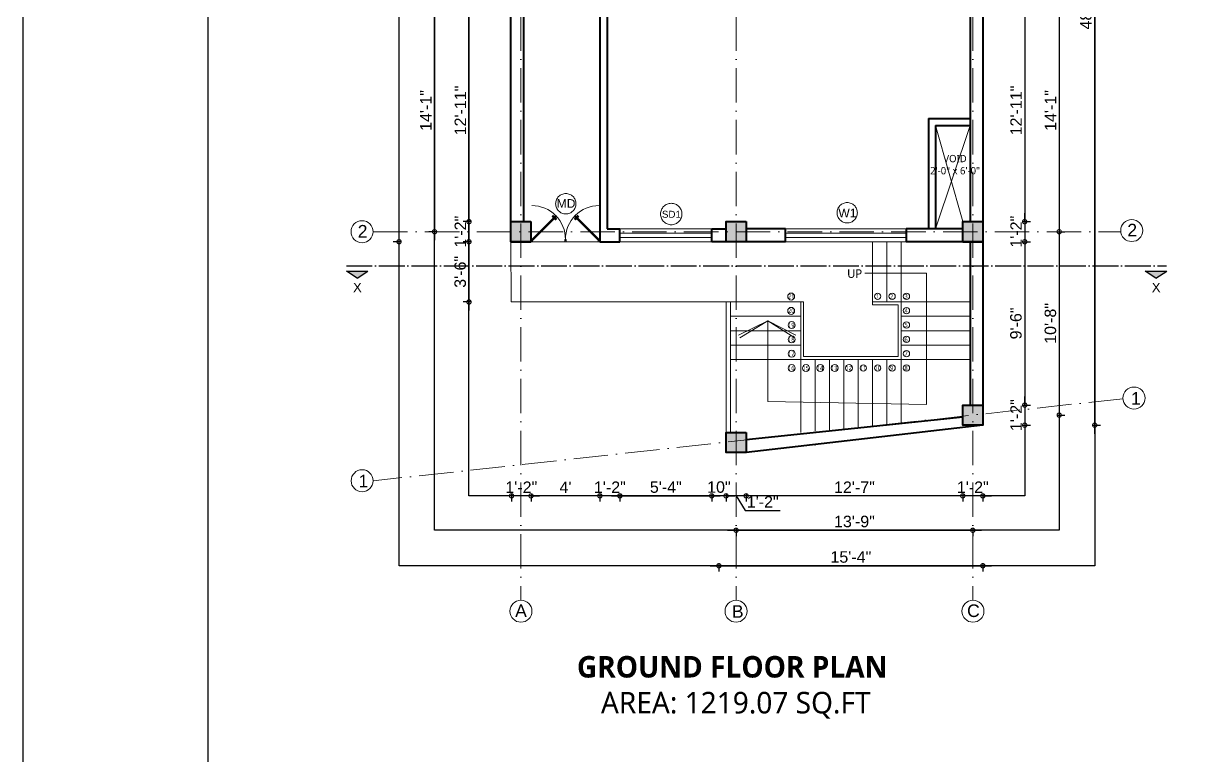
# Model space of a CAD drawing. Header units: inches. Extents: x -71 to 2682309, y -3332 to 801571.
# Drawn here: x 2667526 to 2668334, y 798091 to 798601 of the extents above; entities that cross this region are included whole.
import ezdxf

# ---------------------------------------------------------------- set-up
doc = ezdxf.new("R2010")
doc.units = ezdxf.units.IN
doc.header["$MEASUREMENT"] = 0
doc.header["$PDMODE"] = 99
for name, pattern in [('ACAD_ISO02W100', [15, 12, -3]), ('ACAD_ISO04W100', [30, 24, -3, 0, -3]), ('ACAD_ISO10W100', [18, 12, -3, 0, -3]), ('SOLID', [0])]:
    doc.linetypes.add(name, pattern=pattern)
for name, color, linetype, lineweight in [('BORDER', 5, 'Continuous', 60), ('CENTER  LINE RA', 10, 'ACAD_ISO04W100', 18), ('CONC. OUTLINE RA', 150, 'Continuous', 40), ('DOOR-WIN RA', 3, 'Continuous', 20), ('elev 2', 20, 'Continuous', 25), ('HATCH RA', 8, 'Continuous', 9), ('PUERTAS', 7, 'Continuous', 13), ('stair EA', 132, 'Continuous', 5), ('STAIR PLAN AND ELEV RA', 124, 'Continuous', 20), ('Text', 7, 'Continuous', 20), ('TEXT RA', 254, 'Continuous', 20), ('TEXTURE EA', 8, 'ACAD_ISO10W100', 9), ('wall EA', 24, 'Continuous', 40), ('WALL RA', 42, 'Continuous', 50), ('Win EA', 114, 'Continuous', 5)]:
    doc.layers.add(name, color=color, linetype=linetype, lineweight=lineweight)
for name, color, linetype in [('Column & Beam', 7, 'Continuous'), ('HACTH', 7, 'Continuous'), ('lettring', 7, 'Continuous'), ('text EA', 7, 'Continuous')]:
    doc.layers.add(name, color=color, linetype=linetype)
doc.styles.add('EAPL', font='arial.ttf', dxfattribs={"height": 8})
doc.styles.get("Standard").update_dxf_attribs({"font": 'arial.ttf'})
doc.dimstyles.new('EA Copy of 1-8', dxfattribs={"dimtxt": 8, "dimasz": 6, "dimexe": 4, "dimexo": 6, "dimgap": 2, "dimtad": 1, "dimdec": 0, "dimzin": 0, "dimdsep": 46, "dimlunit": 3, "dimtxsty": 'EAPL', "dimblk": 'DOTSMALL', "dimcen": -0.09, "dimdle": 6, "dimclrd": 256, "dimclre": 256, "dimclrt": 256, "dimadec": 0, "dimazin": 0, "dimtfac": 8, "dimtdec": 0, "dimtix": 1, "dimtmove": 0, "dimatfit": 3, "dimldrblk": 'OPEN30', "dimfxl": 1, "dimfxlon": 1, "dimtolj": 1, "dimtzin": 0, "dimlwd": -1, "dimlwe": -1, "dimarcsym": 0})

# ---------------------------------------------------------------- blocks, each defined once
blk = doc.blocks.new('SECTION LI E')
at = {"layer": 'Column & Beam'}
h = blk.add_hatch(color=256, dxfattribs=at)
h.dxf.hatch_style = 1
h.paths.add_polyline_path([(2655644.57, 800821.86), (2655629.63, 800821.86), (2655637.1, 800816.81)])
h = blk.add_hatch(color=256, dxfattribs=at)
h.dxf.hatch_style = 1
h.paths.add_polyline_path([(2656201.11, 800821.86), (2656186.17, 800821.86), (2656193.64, 800816.81)])
at = {"layer": 'elev 2', "linetype": 'ACAD_ISO04W100', "ltscale": 0.75}
blk.add_line((2655629.63, 800825.45), (2656201.1, 800825.45), dxfattribs=at)
at = {"layer": 'elev 2'}
for p, q in [((2655629.63, 800821.86), (2655644.57, 800821.86)), ((2655637.1, 800816.81), (2655629.63, 800821.86)), ((2655637.1, 800816.81), (2655644.57, 800821.86)), ((2656186.17, 800821.86), (2656201.11, 800821.86)), ((2656193.64, 800816.81), (2656186.17, 800821.86)), ((2656193.64, 800816.81), (2656201.11, 800821.86))]:
    blk.add_line(p, q, dxfattribs=at)
at = {"layer": 'Text', "char_height": 6.57, "attachment_point": 1}
for insert in [(2655634.19, 800813.61), (2656190.73, 800813.61)]:
    blk.add_mtext_dynamic_manual_height_columns('X', width=6.5733, gutter_width=32.87, heights=[0], dxfattribs=dict(at, insert=insert))
blk = doc.blocks.new('COLUMN')
at = {"layer": 'HACTH', "lineweight": 30, "transparency": 33554541}
h = blk.add_hatch(color=256, dxfattribs=at)
h.dxf.hatch_style = 1
h.paths.add_polyline_path([(2659104.19, 784576.38), (2659090.19, 784576.38), (2659090.19, 784562.38), (2659104.19, 784562.38)])
at = {"layer": 'CONC. OUTLINE RA'}
blk.add_lwpolyline([(2659090.19, 784576.38), (2659104.19, 784576.38), (2659104.19, 784562.38), (2659090.19, 784562.38)], close=True, dxfattribs=at)
blk = doc.blocks.new('3ft')
at = {"layer": 'PUERTAS', "color": 6}
for p, q in [((1, 2.5), (25.2, 26.7)), ((26, 25.9), (1.8, 1.6)), ((26, 25.9), (25.2, 26.7)), ((0, 2.4), (0, 0)), ((0.7, 2.4), (0, 2.4)), ((1.6, 0), (0, 0)), ((0.7, 1.5), (0.7, 2.4)), ((0.8, 1.5), (0.7, 1.5)), ((0.8, 1.5), (0.8, 2.4)), ((0.8, 1.2), (0.8, 1.5)), ((1.6, 1.2), (0.8, 1.2)), ((1.6, 1.8), (0.9, 2.5)), ((1.6, 1.9), (1, 2.5)), ((1.6, 1.9), (1.6, 1.8)), ((1.8, 1.6), (1.6, 1.8)), ((1.6, 0), (1.6, 1.2)), ((34.4, 0), (34.4, 1.2)), ((34.4, 1.2), (35.2, 1.2)), ((34.4, 0), (36, 0)), ((35.2, 1.2), (35.2, 2.4)), ((35.2, 2.4), (36, 2.4)), ((36, 0), (36, 2.4))]:
    blk.add_line(p, q, dxfattribs=at)
at = {"layer": 'PUERTAS', "color": 8}
for p, q in [((22.6, 24.9), (21.6, 25.7)), ((22.6, 25), (21.7, 25.7)), ((22.7, 25.1), (21.8, 25.9)), ((22.1, 26.3), (22, 26.1)), ((22.9, 25.2), (22, 26.1)), ((22.1, 26.3), (22.3, 26.4)), ((22.3, 26.4), (22.3, 26.4)), ((23.2, 25.5), (22.3, 26.4)), ((23.3, 25.7), (22.5, 26.6)), ((23.5, 25.8), (22.7, 26.8)), ((23.4, 25.8), (22.7, 26.7)), ((22.7, 24.3), (23, 24.8)), ((23, 25), (22.8, 25.1)), ((23, 25), (22.9, 25.2)), ((23, 25), (22.9, 25.1)), ((22.9, 24.5), (23.1, 24.9)), ((23.1, 25.1), (23, 25.2)), ((23.1, 24.8), (23.2, 25)), ((23.3, 25.3), (23.2, 25.4)), ((23.4, 25.4), (23.3, 25.6)), ((23.4, 25.4), (23.3, 25.5)), ((23.4, 25.4), (23.3, 25.5)), ((23.3, 24.9), (23.3, 25.1)), ((23.5, 25.1), (23.3, 25.1)), ((23.6, 25.3), (23.4, 25.2)), ((23.9, 25.5), (23.5, 25.3)), ((24.1, 25.7), (23.6, 25.4)), ((23.8, 23.6), (24.2, 23.8)), ((24.1, 23.8), (24.3, 23.9)), ((24.2, 24), (24.4, 24)), ((24.4, 24.2), (24.4, 24)), ((24.4, 23.8), (24.5, 23.7)), ((24.6, 24.3), (24.5, 24.1)), ((24.8, 24.6), (24.6, 24.2)), ((24.6, 24), (24.7, 23.9)), ((25, 24.8), (24.7, 24.3)), ((24.7, 24.1), (24.8, 23.9)), ((24.7, 24.1), (24.8, 24)), ((24.8, 24.1), (24.9, 24)), ((24.8, 23.8), (25.7, 23)), ((25, 24), (25.9, 23.2)), ((25.1, 24.2), (26.1, 23.4)), ((25.1, 24.1), (26, 23.3)), ((23.6, 23.4), (24.1, 23.7)), ((24.2, 23.3), (25, 22.3)), ((24.3, 23.7), (24.4, 23.6)), ((24.3, 23.7), (24.5, 23.6)), ((24.3, 23.6), (24.4, 23.5)), ((24.3, 23.3), (25.1, 22.4)), ((24.4, 23.4), (25.2, 22.5)), ((24.5, 23.6), (25.4, 22.7)), ((25.6, 22.8), (25.4, 22.7)), ((25.6, 22.8), (25.7, 23)), ((25.7, 23), (25.7, 23)), ((0, 0), (36, 0))]:
    blk.add_line(p, q, dxfattribs=at)
at = {"layer": 'PUERTAS', "color": 1}
for p, q in [((21.7, 25.8), (22.1, 26.3)), ((21.7, 25.7), (22.2, 26.2)), ((21.7, 25.8), (21.7, 25.8)), ((22.5, 25), (21.7, 25.6)), ((22.6, 26.7), (22.1, 26.3)), ((22.7, 26.7), (22.2, 26.2)), ((22.6, 26.7), (22.6, 26.7)), ((22.6, 25), (23, 25.4)), ((22.6, 24.3), (22.9, 24.7)), ((22.6, 24.1), (22.6, 24.1)), ((22.7, 25.1), (22.7, 25.1)), ((23.4, 25.9), (22.8, 26.7)), ((22.8, 25.1), (23.1, 25.3)), ((22.9, 25), (22.8, 25.1)), ((22.9, 24.9), (23.2, 25.2)), ((22.9, 24.8), (22.9, 24.8)), ((22.9, 24.7), (22.9, 24.7)), ((23.4, 25.8), (23, 25.4)), ((23.3, 25.6), (23.1, 25.3)), ((23.5, 25.5), (23.2, 25.2)), ((23.3, 25.7), (23.3, 25.7)), ((23.4, 25.5), (23.3, 25.6)), ((23.6, 25.5), (23.6, 25.5)), ((24.1, 25.8), (23.7, 25.5)), ((23.7, 25.5), (23.7, 25.5)), ((24.3, 25.8), (24.3, 25.8)), ((24.3, 23.6), (24.5, 23.9)), ((24.4, 23.5), (24.6, 23.8)), ((24.8, 24.1), (24.5, 23.9)), ((24.9, 24), (24.6, 23.8)), ((25.1, 24.1), (24.7, 23.7)), ((25.1, 24.8), (24.8, 24.4)), ((24.8, 24.4), (24.8, 24.4)), ((24.8, 24.3), (24.8, 24.3)), ((24.8, 24.1), (24.9, 24)), ((25, 24), (25, 24)), ((25.1, 25), (25.1, 25)), ((25.2, 24.1), (26, 23.5)), ((23.4, 23.3), (23.4, 23.3)), ((23.6, 23.3), (24, 23.6)), ((24, 23.6), (24, 23.6)), ((24.1, 23.6), (24.1, 23.6)), ((24.3, 23.3), (24.7, 23.7)), ((24.3, 23.6), (24.4, 23.5)), ((24.3, 23.2), (24.9, 22.4)), ((24.4, 23.4), (24.4, 23.4)), ((25, 22.4), (25.5, 22.9)), ((25.1, 22.4), (25.6, 22.8)), ((25.1, 22.4), (25.1, 22.4)), ((26, 23.4), (25.5, 22.9)), ((26, 23.3), (25.6, 22.8)), ((26, 23.3), (26, 23.3))]:
    blk.add_line(p, q, dxfattribs=at)
at = {"layer": 'PUERTAS', "color": 2}
for p, q in [((22, 26.1), (22, 26.1)), ((25.4, 22.7), (25.4, 22.7))]:
    blk.add_line(p, q, dxfattribs=at)
at = {"layer": 'PUERTAS', "color": 6}
for radius in [0.155, 0.0752]:
    blk.add_circle((0.8, 2.6), radius, dxfattribs=at)
blk.add_arc((0.8, 2.6), 34.4, 359.7285, 90.0333, dxfattribs=at)
at = {"layer": 'PUERTAS', "color": 1}
for centre, start, end in [((22.5, 25), 231.0764, 315), ((22.7, 24.2), 135, 225), ((22.7, 26.7), 38.9236, 135), ((22.8, 25.1), 225, 315), ((23, 24.9), 135, 219.7428), ((22.9, 24.8), 315, 39.7428), ((23.3, 25.6), 315, 45), ((23.4, 25.9), 315, 38.9236), ((23.5, 25.4), 50.2572, 135), ((23.6, 25.5), 230.2572, 315), ((24.2, 25.7), 45, 135), ((24.8, 24.3), 135, 219.7428), ((24.7, 24.2), 315, 39.7428), ((24.9, 24), 45, 135), ((25, 24.9), 315, 45), ((25.2, 24.1), 51.0764, 135), ((23.5, 23.4), 225, 315), ((24.1, 23.6), 50.2572, 135), ((24.2, 23.7), 230.2572, 315), ((24.3, 23.2), 135, 218.9236), ((24.4, 23.5), 135, 225), ((25, 22.4), 218.9236, 315), ((26, 23.4), 315, 51.0764)]:
    blk.add_arc(centre, 0.08, start, end, dxfattribs=at)
blk = doc.blocks.new('*U327')
at = {"color": 3, "xscale": -1}
blk.add_blockref('3ft', (42, 0), dxfattribs=at)
blk = doc.blocks.new('_DotSmall')
at = {"color": 0, "linetype": 'ByBlock', "const_width": 0.5}
blk.add_lwpolyline([(-0.0625, 0, 1), (0.0625, 0, 1)], format="xyb", close=True, dxfattribs=at)
blk = doc.blocks.new('*D1149')
at = {"layer": 'Defpoints', "color": 0, "transparency": 16777216}
for p in [(2668194.55, 798618.07), (2668194.6, 798463.07), (2668223.69, 798463.07)]:
    blk.add_point(p, dxfattribs=at)
at = {"layer": 'lettring', "transparency": 16777216}
for p, q in [((2668223.69, 798624.07), (2668223.69, 798457.07)), ((2668222.69, 798618.07), (2668227.69, 798618.07)), ((2668222.69, 798463.07), (2668227.69, 798463.07))]:
    blk.add_line(p, q, dxfattribs=at)
at = {"layer": 'lettring', "transparency": 16777216, "xscale": 6, "yscale": 6, "zscale": 6}
for p, rotation in [((2668223.69, 798618.07), 90), ((2668223.69, 798463.07), 270)]:
    blk.add_blockref('_DotSmall', p, dxfattribs=dict(at, rotation=rotation))
at = {"layer": 'lettring', "transparency": 16777216, "insert": (2668217.68, 798540.57), "char_height": 8, "attachment_point": 5, "rotation": 90, "style": 'EAPL'}
blk.add_mtext('\\A1;12\'-11"', dxfattribs=at)
blk = doc.blocks.new('_Open30')
at = {"color": 0, "linetype": 'ByBlock', "lineweight": -2}
for p, q in [((-1, 0.27), (0, 0)), ((0, 0), (-1, -0.27)), ((0, 0), (-1, 0))]:
    blk.add_line(p, q, dxfattribs=at)
blk = doc.blocks.new('*D1150')
at = {"layer": 'Defpoints', "color": 0, "transparency": 16777216}
for p in [(2668194.6, 798463.07), (2668194.6, 798449.07), (2668223.69, 798449.07)]:
    blk.add_point(p, dxfattribs=at)
at = {"layer": 'lettring', "transparency": 16777216}
for p, q in [((2668223.69, 798463.07), (2668223.69, 798469.07)), ((2668222.69, 798463.07), (2668227.69, 798463.07)), ((2668223.69, 798463.07), (2668223.69, 798449.07)), ((2668222.69, 798449.07), (2668227.69, 798449.07)), ((2668223.69, 798449.07), (2668223.69, 798443.07))]:
    blk.add_line(p, q, dxfattribs=at)
at = {"layer": 'lettring', "transparency": 16777216, "xscale": 6, "yscale": 6, "zscale": 6}
for p, rotation in [((2668223.69, 798463.07), 270), ((2668223.69, 798449.07), 90)]:
    blk.add_blockref('_DotSmall', p, dxfattribs=dict(at, rotation=rotation))
at = {"layer": 'lettring', "transparency": 16777216, "insert": (2668217.68, 798456.07), "char_height": 8, "attachment_point": 5, "rotation": 90, "style": 'EAPL'}
blk.add_mtext('\\A1;1\'-2"', dxfattribs=at)
blk = doc.blocks.new('*D1151')
at = {"layer": 'Defpoints', "color": 0, "transparency": 16777216}
for p in [(2668194.6, 798449.07), (2668194.51, 798335.19), (2668223.69, 798335.19)]:
    blk.add_point(p, dxfattribs=at)
at = {"layer": 'lettring', "transparency": 16777216}
for p, q in [((2668222.69, 798449.07), (2668227.69, 798449.07)), ((2668223.69, 798455.07), (2668223.69, 798329.19)), ((2668222.69, 798335.19), (2668227.69, 798335.19))]:
    blk.add_line(p, q, dxfattribs=at)
at = {"layer": 'lettring', "transparency": 16777216, "xscale": 6, "yscale": 6, "zscale": 6}
for p, rotation in [((2668223.69, 798449.07), 90), ((2668223.69, 798335.19), 270)]:
    blk.add_blockref('_DotSmall', p, dxfattribs=dict(at, rotation=rotation))
at = {"layer": 'lettring', "transparency": 16777216, "insert": (2668217.61, 798392.13), "char_height": 8, "attachment_point": 5, "rotation": 90, "style": 'EAPL'}
blk.add_mtext('\\A1;9\'-6"', dxfattribs=at)
blk = doc.blocks.new('*D1152')
at = {"layer": 'Defpoints', "color": 0, "transparency": 16777216}
for p in [(2668194.51, 798335.19), (2668194.51, 798321.19), (2668223.69, 798321.19)]:
    blk.add_point(p, dxfattribs=at)
at = {"layer": 'lettring', "transparency": 16777216}
for p, q in [((2668223.69, 798335.19), (2668223.69, 798341.19)), ((2668222.69, 798335.19), (2668227.69, 798335.19)), ((2668223.69, 798335.19), (2668223.69, 798321.19)), ((2668222.69, 798321.19), (2668227.69, 798321.19)), ((2668223.69, 798321.19), (2668223.69, 798315.19))]:
    blk.add_line(p, q, dxfattribs=at)
at = {"layer": 'lettring', "transparency": 16777216, "xscale": 6, "yscale": 6, "zscale": 6}
for p, rotation in [((2668223.69, 798335.19), 270), ((2668223.69, 798321.19), 90)]:
    blk.add_blockref('_DotSmall', p, dxfattribs=dict(at, rotation=rotation))
at = {"layer": 'lettring', "transparency": 16777216, "insert": (2668217.68, 798328.19), "char_height": 8, "attachment_point": 5, "rotation": 90, "style": 'EAPL'}
blk.add_mtext('\\A1;1\'-2"', dxfattribs=at)
blk = doc.blocks.new('*D1187')
at = {"layer": 'Defpoints', "color": 0, "transparency": 16777216}
for p in [(2667865.7, 798618.07), (2667836.48, 798463.07), (2667865.69, 798463.07)]:
    blk.add_point(p, dxfattribs=at)
at = {"layer": 'lettring', "transparency": 16777216}
for p, q in [((2667836.48, 798624.07), (2667836.48, 798457.07)), ((2667837.48, 798618.07), (2667832.48, 798618.07)), ((2667837.48, 798463.07), (2667832.48, 798463.07))]:
    blk.add_line(p, q, dxfattribs=at)
at = {"layer": 'lettring', "transparency": 16777216, "xscale": 6, "yscale": 6, "zscale": 6}
for p, rotation in [((2667836.48, 798618.07), 90), ((2667836.48, 798463.07), 270)]:
    blk.add_blockref('_DotSmall', p, dxfattribs=dict(at, rotation=rotation))
at = {"layer": 'lettring', "transparency": 16777216, "insert": (2667830.46, 798540.57), "char_height": 8, "attachment_point": 5, "rotation": 90, "style": 'EAPL'}
blk.add_mtext('\\A1;12\'-11"', dxfattribs=at)
blk = doc.blocks.new('*D1157')
at = {"layer": 'Defpoints', "color": 0, "transparency": 16777216}
for p in [(2667865.69, 798463.07), (2667836.48, 798449.07), (2667865.69, 798449.07)]:
    blk.add_point(p, dxfattribs=at)
at = {"layer": 'lettring', "transparency": 16777216}
for p, q in [((2667836.48, 798463.07), (2667836.48, 798469.07)), ((2667837.48, 798463.07), (2667832.48, 798463.07)), ((2667836.48, 798463.07), (2667836.48, 798449.07)), ((2667837.48, 798449.07), (2667832.48, 798449.07)), ((2667836.48, 798449.07), (2667836.48, 798443.07))]:
    blk.add_line(p, q, dxfattribs=at)
at = {"layer": 'lettring', "transparency": 16777216, "xscale": 6, "yscale": 6, "zscale": 6}
for p, rotation in [((2667836.48, 798463.07), 270), ((2667836.48, 798449.07), 90)]:
    blk.add_blockref('_DotSmall', p, dxfattribs=dict(at, rotation=rotation))
at = {"layer": 'lettring', "transparency": 16777216, "insert": (2667830.46, 798456.07), "char_height": 8, "attachment_point": 5, "rotation": 90, "style": 'EAPL'}
blk.add_mtext('\\A1;1\'-2"', dxfattribs=at)
blk = doc.blocks.new('*D1158')
at = {"layer": 'Defpoints', "color": 0, "transparency": 16777216}
for p in [(2667865.69, 798449.07), (2667836.48, 798407.07), (2667865.87, 798407.07)]:
    blk.add_point(p, dxfattribs=at)
at = {"layer": 'lettring', "transparency": 16777216}
for p, q in [((2667837.48, 798449.07), (2667832.48, 798449.07)), ((2667836.48, 798455.07), (2667836.48, 798401.07)), ((2667837.48, 798407.07), (2667832.48, 798407.07))]:
    blk.add_line(p, q, dxfattribs=at)
at = {"layer": 'lettring', "transparency": 16777216, "xscale": 6, "yscale": 6, "zscale": 6}
for p, rotation in [((2667836.48, 798449.07), 90), ((2667836.48, 798407.07), 270)]:
    blk.add_blockref('_DotSmall', p, dxfattribs=dict(at, rotation=rotation))
at = {"layer": 'lettring', "transparency": 16777216, "insert": (2667830.39, 798428.07), "char_height": 8, "attachment_point": 5, "rotation": 90, "style": 'EAPL'}
blk.add_mtext('\\A1;3\'-6"', dxfattribs=at)
blk = doc.blocks.new('*D1159')
at = {"layer": 'Defpoints', "color": 0, "transparency": 16777216}
for p in [(2668180.51, 798321.19), (2668194.51, 798321.19), (2668180.51, 798271.91)]:
    blk.add_point(p, dxfattribs=at)
at = {"layer": 'lettring', "transparency": 16777216}
for p, q in [((2668180.51, 798271.91), (2668174.51, 798271.91)), ((2668180.51, 798272.91), (2668180.51, 798267.91)), ((2668194.51, 798271.91), (2668180.51, 798271.91)), ((2668194.51, 798272.91), (2668194.51, 798267.91)), ((2668194.51, 798271.91), (2668200.51, 798271.91))]:
    blk.add_line(p, q, dxfattribs=at)
at = {"layer": 'lettring', "transparency": 16777216, "xscale": 6, "yscale": 6, "zscale": 6}
blk.add_blockref('_DotSmall', (2668180.51, 798271.91), dxfattribs=at)
at = {"layer": 'lettring', "transparency": 16777216, "xscale": 6, "yscale": 6, "zscale": 6, "rotation": 180}
blk.add_blockref('_DotSmall', (2668194.51, 798271.91), dxfattribs=at)
at = {"layer": 'lettring', "transparency": 16777216, "insert": (2668187.51, 798277.92), "char_height": 8, "attachment_point": 5, "style": 'EAPL'}
blk.add_mtext('\\A1;1\'-2"', dxfattribs=at)
blk = doc.blocks.new('*D1160')
at = {"layer": 'Defpoints', "color": 0, "transparency": 16777216}
for p in [(2668180.51, 798321.19), (2668029.6, 798301.91), (2668029.6, 798271.91)]:
    blk.add_point(p, dxfattribs=at)
at = {"layer": 'lettring', "transparency": 16777216}
for p, q in [((2668186.51, 798271.91), (2668023.6, 798271.91)), ((2668029.6, 798272.91), (2668029.6, 798267.91)), ((2668180.51, 798272.91), (2668180.51, 798267.91))]:
    blk.add_line(p, q, dxfattribs=at)
at = {"layer": 'lettring', "transparency": 16777216, "xscale": 6, "yscale": 6, "zscale": 6, "rotation": 180}
blk.add_blockref('_DotSmall', (2668029.6, 798271.91), dxfattribs=at)
at = {"layer": 'lettring', "transparency": 16777216, "xscale": 6, "yscale": 6, "zscale": 6}
blk.add_blockref('_DotSmall', (2668180.51, 798271.91), dxfattribs=at)
at = {"layer": 'lettring', "transparency": 16777216, "insert": (2668105.05, 798277.92), "char_height": 8, "attachment_point": 5, "style": 'EAPL'}
blk.add_mtext('\\A1;12\'-7"', dxfattribs=at)
blk = doc.blocks.new('*D1161')
at = {"layer": 'Defpoints', "color": 0, "transparency": 16777216}
for p in [(2668015.6, 798301.91), (2668029.6, 798301.91), (2668015.6, 798271.91)]:
    blk.add_point(p, dxfattribs=at)
at = {"layer": 'lettring', "transparency": 16777216}
for p, q in [((2668035.6, 798271.91), (2668009.6, 798271.91)), ((2668015.6, 798272.91), (2668015.6, 798267.91)), ((2668022.6, 798271.91), (2668028.88, 798261.71)), ((2668029.6, 798272.91), (2668029.6, 798267.91)), ((2668028.88, 798261.71), (2668053.4, 798261.71))]:
    blk.add_line(p, q, dxfattribs=at)
at = {"layer": 'lettring', "transparency": 16777216, "xscale": 6, "yscale": 6, "zscale": 6, "rotation": 180}
blk.add_blockref('_DotSmall', (2668015.6, 798271.91), dxfattribs=at)
at = {"layer": 'lettring', "transparency": 16777216, "xscale": 6, "yscale": 6, "zscale": 6}
blk.add_blockref('_DotSmall', (2668029.6, 798271.91), dxfattribs=at)
at = {"layer": 'lettring', "transparency": 16777216, "insert": (2668041.14, 798267.73), "char_height": 8, "attachment_point": 5, "style": 'EAPL'}
blk.add_mtext('\\A1;1\'-2"', dxfattribs=at)
blk = doc.blocks.new('*D1164')
at = {"layer": 'Defpoints', "color": 0, "transparency": 16777216}
for p in [(2668187.59, 798625.07), (2668187.6, 798456.07), (2668247.71, 798456.07)]:
    blk.add_point(p, dxfattribs=at)
at = {"layer": 'lettring', "transparency": 16777216}
for p, q in [((2668247.71, 798631.07), (2668247.71, 798450.07)), ((2668246.71, 798625.07), (2668251.71, 798625.07)), ((2668246.71, 798456.07), (2668251.71, 798456.07))]:
    blk.add_line(p, q, dxfattribs=at)
at = {"layer": 'lettring', "transparency": 16777216, "xscale": 6, "yscale": 6, "zscale": 6}
for p, rotation in [((2668247.71, 798625.07), 90), ((2668247.71, 798456.07), 270)]:
    blk.add_blockref('_DotSmall', p, dxfattribs=dict(at, rotation=rotation))
at = {"layer": 'lettring', "transparency": 16777216, "insert": (2668241.69, 798540.57), "char_height": 8, "attachment_point": 5, "rotation": 90, "style": 'EAPL'}
blk.add_mtext('\\A1;14\'-1"', dxfattribs=at)
blk = doc.blocks.new('*D1165')
at = {"layer": 'Defpoints', "color": 0, "transparency": 16777216}
for p in [(2668187.6, 798456.07), (2668187.51, 798328.19), (2668247.71, 798328.19)]:
    blk.add_point(p, dxfattribs=at)
at = {"layer": 'lettring', "transparency": 16777216}
for p, q in [((2668247.71, 798462.07), (2668247.71, 798322.19)), ((2668246.71, 798456.07), (2668251.71, 798456.07)), ((2668246.71, 798328.19), (2668251.71, 798328.19))]:
    blk.add_line(p, q, dxfattribs=at)
at = {"layer": 'lettring', "transparency": 16777216, "xscale": 6, "yscale": 6, "zscale": 6}
for p, rotation in [((2668247.71, 798456.07), 90), ((2668247.71, 798328.19), 270)]:
    blk.add_blockref('_DotSmall', p, dxfattribs=dict(at, rotation=rotation))
at = {"layer": 'lettring', "transparency": 16777216, "insert": (2668241.62, 798392.13), "char_height": 8, "attachment_point": 5, "rotation": 90, "style": 'EAPL'}
blk.add_mtext('\\A1;10\'-8"', dxfattribs=at)
blk = doc.blocks.new('*D1188')
at = {"layer": 'Defpoints', "color": 0, "transparency": 16777216}
for p in [(2668187.51, 798328.19), (2668022.59, 798310.12), (2668187.51, 798247.91)]:
    blk.add_point(p, dxfattribs=at)
at = {"layer": 'lettring', "transparency": 16777216}
for p, q in [((2668016.59, 798247.91), (2668193.51, 798247.91)), ((2668022.59, 798248.91), (2668022.59, 798243.91)), ((2668187.51, 798248.91), (2668187.51, 798243.91))]:
    blk.add_line(p, q, dxfattribs=at)
at = {"layer": 'lettring', "transparency": 16777216, "xscale": 6, "yscale": 6, "zscale": 6, "rotation": 180}
blk.add_blockref('_DotSmall', (2668022.59, 798247.91), dxfattribs=at)
at = {"layer": 'lettring', "transparency": 16777216, "xscale": 6, "yscale": 6, "zscale": 6}
blk.add_blockref('_DotSmall', (2668187.51, 798247.91), dxfattribs=at)
at = {"layer": 'lettring', "transparency": 16777216, "insert": (2668105.05, 798253.99), "char_height": 8, "attachment_point": 5, "style": 'EAPL'}
blk.add_mtext('\\A1;13\'-9"', dxfattribs=at)
blk = doc.blocks.new('*D1166')
at = {"layer": 'Defpoints', "color": 0, "transparency": 16777216}
for p in [(2668194.59, 798907.57), (2668272.45, 798907.57), (2668194.51, 798321.19)]:
    blk.add_point(p, dxfattribs=at)
at = {"layer": 'lettring', "transparency": 16777216}
for p, q in [((2668272.45, 798315.19), (2668272.45, 798913.57)), ((2668271.45, 798907.57), (2668276.45, 798907.57)), ((2668271.45, 798321.19), (2668276.45, 798321.19))]:
    blk.add_line(p, q, dxfattribs=at)
at = {"layer": 'lettring', "transparency": 16777216, "xscale": 6, "yscale": 6, "zscale": 6}
for p, rotation in [((2668272.45, 798907.57), 90), ((2668272.45, 798321.19), 270)]:
    blk.add_blockref('_DotSmall', p, dxfattribs=dict(at, rotation=rotation))
at = {"layer": 'lettring', "transparency": 16777216, "insert": (2668266.36, 798614.38), "char_height": 8, "attachment_point": 5, "rotation": 90, "style": 'EAPL'}
blk.add_mtext('\\A1;48\'-10"', dxfattribs=at)
blk = doc.blocks.new('*D1189')
at = {"layer": 'Defpoints', "color": 0, "transparency": 16777216}
for p in [(2668194.51, 798321.19), (2668010.6, 798299.91), (2668194.51, 798223.17)]:
    blk.add_point(p, dxfattribs=at)
at = {"layer": 'lettring', "transparency": 16777216}
for p, q in [((2668004.6, 798223.17), (2668200.51, 798223.17)), ((2668010.6, 798224.17), (2668010.6, 798219.17)), ((2668194.51, 798224.17), (2668194.51, 798219.17))]:
    blk.add_line(p, q, dxfattribs=at)
at = {"layer": 'lettring', "transparency": 16777216, "xscale": 6, "yscale": 6, "zscale": 6, "rotation": 180}
blk.add_blockref('_DotSmall', (2668010.6, 798223.17), dxfattribs=at)
at = {"layer": 'lettring', "transparency": 16777216, "xscale": 6, "yscale": 6, "zscale": 6}
blk.add_blockref('_DotSmall', (2668194.51, 798223.17), dxfattribs=at)
at = {"layer": 'lettring', "transparency": 16777216, "insert": (2668102.55, 798229.25), "char_height": 8, "attachment_point": 5, "style": 'EAPL'}
blk.add_mtext('\\A1;15\'-4"', dxfattribs=at)
blk = doc.blocks.new('*D1168')
at = {"layer": 'Defpoints', "color": 0, "transparency": 16777216}
for p in [(2667872.69, 798625.07), (2667812.48, 798456.07), (2667872.69, 798456.07)]:
    blk.add_point(p, dxfattribs=at)
at = {"layer": 'lettring', "transparency": 16777216}
for p, q in [((2667812.48, 798631.07), (2667812.48, 798450.07)), ((2667813.48, 798625.07), (2667808.48, 798625.07)), ((2667813.48, 798456.07), (2667808.48, 798456.07))]:
    blk.add_line(p, q, dxfattribs=at)
at = {"layer": 'lettring', "transparency": 16777216, "xscale": 6, "yscale": 6, "zscale": 6}
for p, rotation in [((2667812.48, 798625.07), 90), ((2667812.48, 798456.07), 270)]:
    blk.add_blockref('_DotSmall', p, dxfattribs=dict(at, rotation=rotation))
at = {"layer": 'lettring', "transparency": 16777216, "insert": (2667806.46, 798540.57), "char_height": 8, "attachment_point": 5, "rotation": 90, "style": 'EAPL'}
blk.add_mtext('\\A1;14\'-1"', dxfattribs=at)
blk = doc.blocks.new('*D1169')
at = {"layer": 'Defpoints', "color": 0, "transparency": 16777216}
for p in [(2667787.74, 798907.57), (2667865.69, 798907.57), (2667865.69, 798449.07)]:
    blk.add_point(p, dxfattribs=at)
at = {"layer": 'lettring', "transparency": 16777216}
for p, q in [((2667787.74, 798443.07), (2667787.74, 798913.57)), ((2667788.74, 798907.57), (2667783.74, 798907.57)), ((2667788.74, 798449.07), (2667783.74, 798449.07))]:
    blk.add_line(p, q, dxfattribs=at)
at = {"layer": 'lettring', "transparency": 16777216, "xscale": 6, "yscale": 6, "zscale": 6}
for p, rotation in [((2667787.74, 798907.57), 90), ((2667787.74, 798449.07), 270)]:
    blk.add_blockref('_DotSmall', p, dxfattribs=dict(at, rotation=rotation))
at = {"layer": 'lettring', "transparency": 16777216, "insert": (2667781.65, 798678.32), "char_height": 8, "attachment_point": 5, "rotation": 90, "style": 'EAPL'}
blk.add_mtext('\\A1;38\'-3"', dxfattribs=at)
blk = doc.blocks.new('*D1192')
at = {"layer": 'Defpoints', "color": 0, "transparency": 16777216}
for p in [(2668005.6, 798449.07), (2668015.6, 798449.07), (2668005.6, 798271.91)]:
    blk.add_point(p, dxfattribs=at)
at = {"layer": 'lettring', "transparency": 16777216}
for p, q in [((2668005.6, 798271.91), (2667999.6, 798271.91)), ((2668005.6, 798272.91), (2668005.6, 798267.91)), ((2668015.6, 798271.91), (2668005.6, 798271.91)), ((2668015.6, 798272.91), (2668015.6, 798267.91)), ((2668015.6, 798271.91), (2668021.6, 798271.91))]:
    blk.add_line(p, q, dxfattribs=at)
at = {"layer": 'lettring', "transparency": 16777216, "xscale": 6, "yscale": 6, "zscale": 6}
blk.add_blockref('_DotSmall', (2668005.6, 798271.91), dxfattribs=at)
at = {"layer": 'lettring', "transparency": 16777216, "xscale": 6, "yscale": 6, "zscale": 6, "rotation": 180}
blk.add_blockref('_DotSmall', (2668015.6, 798271.91), dxfattribs=at)
at = {"layer": 'lettring', "transparency": 16777216, "insert": (2668010.6, 798277.99), "char_height": 8, "attachment_point": 5, "style": 'EAPL'}
blk.add_mtext('\\A1;10"', dxfattribs=at)
blk = doc.blocks.new('*D1191')
at = {"layer": 'Defpoints', "color": 0, "transparency": 16777216}
for p in [(2667941.68, 798449.07), (2668005.6, 798449.07), (2668005.6, 798271.91)]:
    blk.add_point(p, dxfattribs=at)
at = {"layer": 'lettring', "transparency": 16777216}
for p, q in [((2667935.68, 798271.91), (2668011.6, 798271.91)), ((2667941.68, 798272.91), (2667941.68, 798267.91)), ((2668005.6, 798272.91), (2668005.6, 798267.91))]:
    blk.add_line(p, q, dxfattribs=at)
at = {"layer": 'lettring', "transparency": 16777216, "xscale": 6, "yscale": 6, "zscale": 6}
for p, rotation in [((2667941.68, 798271.91), 180.0001292327945), ((2668005.6, 798271.91), 0.0001292327944926447)]:
    blk.add_blockref('_DotSmall', p, dxfattribs=dict(at, rotation=rotation))
at = {"layer": 'lettring', "transparency": 16777216, "insert": (2667973.64, 798277.97), "char_height": 8, "attachment_point": 5, "rotation": 0.00013, "style": 'EAPL'}
blk.add_mtext('\\A1;5\'-4"', dxfattribs=at)
blk = doc.blocks.new('*D1170')
at = {"layer": 'Defpoints', "color": 0, "transparency": 16777216}
for p in [(2667927.68, 798449.07), (2667941.6, 798449.07), (2667927.68, 798271.91)]:
    blk.add_point(p, dxfattribs=at)
at = {"layer": 'lettring', "transparency": 16777216}
for p, q in [((2667927.68, 798271.91), (2667921.68, 798271.91)), ((2667927.68, 798272.91), (2667927.68, 798267.91)), ((2667941.6, 798271.91), (2667927.68, 798271.91)), ((2667941.6, 798272.91), (2667941.6, 798267.91)), ((2667941.6, 798271.91), (2667947.6, 798271.91))]:
    blk.add_line(p, q, dxfattribs=at)
at = {"layer": 'lettring', "transparency": 16777216, "xscale": 6, "yscale": 6, "zscale": 6}
for p, rotation in [((2667927.68, 798271.91), 8.113032955323448e-05), ((2667941.6, 798271.91), 180.0000811303295)]:
    blk.add_blockref('_DotSmall', p, dxfattribs=dict(at, rotation=rotation))
at = {"layer": 'lettring', "transparency": 16777216, "insert": (2667934.64, 798277.92), "char_height": 8, "attachment_point": 5, "rotation": 0.00008, "style": 'EAPL'}
blk.add_mtext('\\A1;1\'-2"', dxfattribs=at)
blk = doc.blocks.new('*D1171')
at = {"layer": 'Defpoints', "color": 0, "transparency": 16777216}
for p in [(2667879.72, 798449.07), (2667927.68, 798449.07), (2667879.72, 798271.91)]:
    blk.add_point(p, dxfattribs=at)
at = {"layer": 'lettring', "transparency": 16777216}
for p, q in [((2667933.68, 798271.91), (2667873.72, 798271.91)), ((2667879.72, 798272.91), (2667879.72, 798267.91)), ((2667927.68, 798272.91), (2667927.68, 798267.91))]:
    blk.add_line(p, q, dxfattribs=at)
at = {"layer": 'lettring', "transparency": 16777216, "xscale": 6, "yscale": 6, "zscale": 6}
for p, rotation in [((2667879.72, 798271.91), 180.0000811298877), ((2667927.68, 798271.91), 8.112988760800022e-05)]:
    blk.add_blockref('_DotSmall', p, dxfattribs=dict(at, rotation=rotation))
at = {"layer": 'lettring', "transparency": 16777216, "insert": (2667903.7, 798277.91), "char_height": 8, "attachment_point": 5, "rotation": 0.00008, "style": 'EAPL'}
blk.add_mtext("\\A1;4'", dxfattribs=at)
blk = doc.blocks.new('*D1172')
at = {"layer": 'Defpoints', "color": 0, "transparency": 16777216}
for p in [(2667866.13, 798449.07), (2667879.72, 798449.07), (2667866.13, 798271.91)]:
    blk.add_point(p, dxfattribs=at)
at = {"layer": 'lettring', "transparency": 16777216}
for p, q in [((2667866.13, 798271.91), (2667860.13, 798271.91)), ((2667866.13, 798272.91), (2667866.13, 798267.91)), ((2667879.72, 798271.91), (2667866.13, 798271.91)), ((2667879.72, 798272.91), (2667879.72, 798267.91)), ((2667879.72, 798271.91), (2667885.72, 798271.91))]:
    blk.add_line(p, q, dxfattribs=at)
at = {"layer": 'lettring', "transparency": 16777216, "xscale": 6, "yscale": 6, "zscale": 6}
for p, rotation in [((2667866.13, 798271.91), 8.112986157914087e-05), ((2667879.72, 798271.91), 180.0000811298616)]:
    blk.add_blockref('_DotSmall', p, dxfattribs=dict(at, rotation=rotation))
at = {"layer": 'lettring', "transparency": 16777216, "insert": (2667872.93, 798277.92), "char_height": 8, "attachment_point": 5, "rotation": 0.00008, "style": 'EAPL'}
blk.add_mtext('\\A1;1\'-2"', dxfattribs=at)

msp = doc.modelspace()

# ---------------------------------------------------------------- linework, layer by layer
at = {"linetype": 'ACAD_ISO02W100'}
msp.add_line((2668194.6, 798449.07), (2668180.6, 798449.07), dxfattribs=at)
at = {"layer": 'BORDER', "lineweight": 30}
msp.add_lwpolyline([(2670631.06, 799142.64), (2669094.96, 799142.64), (2667654.44, 799142.64), (2667654.44, 798094.24), (2667654.44, 797051.99), (2669094.96, 797051.99), (2670631.06, 797051.99)], dxfattribs=at)
at = {"layer": 'CENTER  LINE RA', "linetype": 'ACAD_ISO10W100', "ltscale": 2}
for p, q in [((2667872.69, 799075.45), (2667872.69, 798199.2)), ((2668022.59, 799075.45), (2668022.59, 798199.2)), ((2668187.59, 799075.45), (2668187.59, 798199.2)), ((2667769.69, 798456.07), (2668290.59, 798456.07)), ((2668292.13, 798339.66), (2667769.68, 798282.39))]:
    msp.add_line(p, q, dxfattribs=at)
at = {"layer": 'Defpoints'}
for points in [[(2667525.87, 799217.43), (2670693.87, 799217.43), (2670693.87, 796977.2), (2667525.87, 796977.2)], [(2667787.74, 799053.57), (2668272.45, 799053.57), (2668272.45, 798223.17), (2667787.74, 798223.17)], [(2667812.48, 799029.57), (2668247.71, 799029.57), (2668247.71, 798247.91), (2667812.48, 798247.91)], [(2667836.48, 799005.57), (2668223.71, 799005.57), (2668223.71, 798271.91), (2667836.48, 798271.91)]]:
    msp.add_lwpolyline(points, close=True, dxfattribs=at)
at = {"layer": 'DOOR-WIN RA', "linetype": 'SOLID'}
for p, q in [((2667941.68, 798458.07), (2668005.6, 798458.07)), ((2668057.1, 798458.07), (2668141.1, 798458.07)), ((2667941.68, 798455.07), (2668005.6, 798455.07)), ((2667941.68, 798452.07), (2668005.6, 798452.07)), ((2667941.68, 798449.07), (2668005.6, 798449.07)), ((2668057.1, 798455.07), (2668141.1, 798455.07)), ((2668057.1, 798452.07), (2668141.1, 798452.07)), ((2668057.1, 798449.07), (2668141.1, 798449.07))]:
    msp.add_line(p, q, dxfattribs=at)
at = {"layer": 'HATCH RA'}
for p, q in [((2668161.56, 798458.07), (2668185.6, 798530.07)), ((2668161.56, 798530.07), (2668180.6, 798463.07)), ((2668194.63, 798476.07), (2668194.6, 798476.07)), ((2668067.6, 798407.07), (2668069.6, 798407.07))]:
    msp.add_line(p, q, dxfattribs=at)
at = {"layer": 'stair EA'}
for p, q in [((2667865.87, 798407.07), (2667865.69, 798449.07)), ((2668117.6, 798407.07), (2668117.6, 798449.07)), ((2668127.6, 798407.07), (2668127.6, 798449.07)), ((2668137.6, 798407.07), (2668137.6, 798449.07)), ((2668155.28, 798427.21), (2668112.38, 798427.21)), ((2668019.6, 798407.07), (2667865.87, 798407.07)), ((2668015.6, 798407.07), (2668015.6, 798316.11)), ((2668018.6, 798407.07), (2668018.6, 798316.11)), ((2668067.6, 798407.07), (2668019.6, 798407.07)), ((2668067.6, 798407.07), (2668067.6, 798315.99)), ((2668069.6, 798407.07), (2668069.6, 798369.07)), ((2668185.6, 798407.07), (2668117.6, 798407.07)), ((2668117.6, 798405.07), (2668117.6, 798407.07)), ((2668135.6, 798405.07), (2668117.6, 798405.07)), ((2668135.6, 798405.07), (2668135.6, 798369.07)), ((2668137.6, 798407.07), (2668137.6, 798322.28)), ((2668067.6, 798397.07), (2668018.6, 798397.07)), ((2668185.6, 798397.07), (2668137.6, 798397.07)), ((2668067.6, 798387.07), (2668018.6, 798387.07)), ((2668185.6, 798387.07), (2668137.6, 798387.07)), ((2668067.6, 798377.07), (2668018.6, 798377.07)), ((2668185.6, 798377.07), (2668137.6, 798377.07)), ((2668135.6, 798369.07), (2668069.6, 798369.07)), ((2668185.6, 798367.07), (2668018.6, 798367.07)), ((2668067.6, 798367.07), (2668067.6, 798317.04)), ((2668077.6, 798367.07), (2668077.6, 798317.04)), ((2668087.6, 798367.07), (2668087.6, 798317.04)), ((2668097.6, 798367.07), (2668097.6, 798318.08)), ((2668107.6, 798367.07), (2668107.6, 798319.13)), ((2668117.6, 798367.07), (2668117.6, 798320.18)), ((2668127.6, 798367.07), (2668127.6, 798321.23)), ((2668077.6, 798307.52), (2668077.6, 798306.93)), ((2668019.6, 798301.91), (2668019.6, 798301.9))]:
    msp.add_line(p, q, dxfattribs=at)
for points in [[(2668155.28, 798427.21), (2668155.28, 798335.71), (2668044.71, 798337.67), (2668044.71, 798393.82)], [(2668064.31, 798383.82), (2668044.72, 798393.82), (2668024.32, 798383.82)], [(2668063.41, 798382.04), (2668044.72, 798393.82), (2668025.2, 798382.02)]]:
    msp.add_lwpolyline(points, dxfattribs=at)
for centre, radius in [((2668060.96, 798410.87), 2.43), ((2668121.3, 798411.03), 2.19), ((2668131.3, 798411.03), 2.19), ((2668141.3, 798411.03), 2.19), ((2668060.96, 798400.87), 2.43), ((2668141.3, 798401.03), 2.19), ((2668061.3, 798390.99), 2.43), ((2668141.3, 798391.03), 2.19), ((2668061.3, 798380.99), 2.43), ((2668141.3, 798381.03), 2.19), ((2668061.3, 798370.99), 2.43), ((2668141.3, 798371.03), 2.19), ((2668061.3, 798360.99), 2.43), ((2668071.3, 798360.99), 2.43), ((2668081.3, 798361.03), 2.43), ((2668091.3, 798361.03), 2.43), ((2668101.3, 798361.03), 2.43), ((2668111.3, 798361.03), 2.19), ((2668121.3, 798361.03), 2.19), ((2668131.3, 798361.03), 2.19), ((2668141.3, 798361.03), 2.19)]:
    msp.add_circle(centre, radius, dxfattribs=at)
at = {"layer": 'STAIR PLAN AND ELEV RA'}
msp.add_line((2668180.6, 798449.07), (2668185.6, 798449.07), dxfattribs=at)
msp.add_line((2668180.6, 798449.07), (2668185.6, 798449.07), dxfattribs=at)
at = {"layer": 'TEXTURE EA', "linetype": 'ACAD_ISO10W100', "ltscale": 4}
for centre, radius in [((2667903.95, 798475.57), 7.09), ((2667977.4, 798468.39), 7.46), ((2668100, 798469.28), 7.09)]:
    msp.add_circle(centre, radius, dxfattribs=at)
at = {"layer": 'TEXTURE EA', "linetype": 'ByBlock', "ltscale": 2}
for centre in [(2668298.24, 798456.89), (2667762, 798456.07), (2668299.81, 798340.1), (2667762.05, 798282.4), (2667872.69, 798191.51), (2668022.59, 798191.51), (2668187.59, 798191.51)]:
    msp.add_circle(centre, 7.69, dxfattribs=at)
at = {"layer": 'wall EA'}
for p, q in [((2667927.68, 798907.57), (2667927.68, 798449.07)), ((2667932.68, 798898.55), (2667932.68, 798458.07)), ((2668194.59, 798893.57), (2668194.51, 798335.19)), ((2667865.69, 798463.07), (2667865.7, 798618.56)), ((2667874.67, 798463.07), (2667874.67, 798618.07)), ((2668185.6, 798618.07), (2668185.6, 798463.07)), ((2668156.56, 798535.07), (2668156.56, 798458.07)), ((2668156.56, 798535.07), (2668185.6, 798535.07)), ((2668161.56, 798530.07), (2668161.56, 798458.07)), ((2668161.56, 798530.07), (2668185.6, 798530.07)), ((2667932.68, 798458.07), (2667941.68, 798458.07)), ((2667941.68, 798449.07), (2667941.68, 798458.07)), ((2668005.6, 798449.07), (2668005.6, 798458.07)), ((2668005.6, 798458.07), (2668015.6, 798458.07)), ((2668057.1, 798458.07), (2668029.6, 798458.07)), ((2668057.1, 798449.07), (2668057.1, 798458.07)), ((2668180.6, 798458.07), (2668141.1, 798458.07)), ((2668141.1, 798458.07), (2668141.1, 798449.07)), ((2667927.68, 798449.07), (2667941.68, 798449.07)), ((2668015.6, 798449.07), (2668005.6, 798449.07)), ((2668057.1, 798449.07), (2668029.6, 798449.07)), ((2668180.6, 798449.07), (2668141.1, 798449.07)), ((2668185.6, 798449.07), (2668185.6, 798335.19)), ((2668180.6, 798326.79), (2668029.6, 798310.95)), ((2668194.51, 798321.19), (2668029.6, 798302.11))]:
    msp.add_line(p, q, dxfattribs=at)
at = {"layer": 'WALL RA'}
for p, q in [((2667879.67, 798449.07), (2667866.13, 798449.07)), ((2668194.6, 798449.07), (2668180.6, 798449.07))]:
    msp.add_line(p, q, dxfattribs=at)

# ---------------------------------------------------------------- block references
at = {"layer": 'HATCH RA', "lineweight": 30, "rotation": 270}
for p in [(1883303.31, 3457553.26), (1883453.22, 3457553.26), (1883618.22, 3457553.26), (1883618.13, 3457425.38), (1883453.22, 3457406.3)]:
    msp.add_blockref('COLUMN', p, dxfattribs=at)
at = {"layer": 'HATCH RA'}
msp.add_blockref('SECTION LI E', (12121.49, -2393.2), dxfattribs=at)
at = {"layer": 'Win EA', "yscale": 0.6812915640384177, "zscale": 0.6812915640384177}
for p, xscale, rotation in [((2667908.33, 798449.07), -0.6812915640384177, 8.112223892631221e-05), ((2667899.07, 798449.07), 0.6812915640384177, 8.112223888789117e-05)]:
    msp.add_blockref('*U327', p, dxfattribs=dict(at, xscale=xscale, rotation=rotation))

# ---------------------------------------------------------------- texts
at = {"layer": 'Text', "insert": (2668019.84, 798138.44), "char_height": 15, "width": 319.1927, "attachment_point": 5}
msp.add_mtext('{\\fTrebuchet MS|b1|i0|c0|p34;GROUND FLOOR PLAN\\P\\fTrebuchet MS|b0|i0|c0|p34; AREA: 1219.07 SQ.FT }', dxfattribs=at)
at = {"layer": 'text EA', "attachment_point": 2}
for s, insert, char_height, width in [('{\\fTrebuchet MS|b0|i0|c0|p34;VOID\\P2\'-0" x 6\'-0"}', (2668175.14, 798509.59), 5.0773, 74.3955), ('SD1', (2667977.53, 798470.65), 4.849, 9.026), ('W1', (2668100.16, 798472.08), 6, 11.1695), ('{\\fTrebuchet MS|b0|i0|c0|p34;UP}', (2668105.19, 798429.88), 6, 68.293), ('{\\fTrebuchet MS|b0|i0|c0|p34;21}', (2668061.03, 798412.5), 3, 8.1411), ('{\\fTrebuchet MS|b0|i0|c0|p34;1}', (2668121.03, 798412.53), 3, 8.1411), ('{\\fTrebuchet MS|b0|i0|c0|p34;2}', (2668131.03, 798412.53), 3, 8.1411), ('{\\fTrebuchet MS|b0|i0|c0|p34;3}', (2668141.03, 798412.53), 3, 8.1411), ('{\\fTrebuchet MS|b0|i0|c0|p34;20}', (2668061.03, 798402.5), 3, 8.1411), ('{\\fTrebuchet MS|b0|i0|c0|p34;4}', (2668141.03, 798402.53), 3, 8.1411), ('{\\fTrebuchet MS|b0|i0|c0|p34;19}', (2668061.03, 798392.5), 3, 8.1411), ('{\\fTrebuchet MS|b0|i0|c0|p34;5}', (2668141.03, 798392.53), 3, 8.1411), ('{\\fTrebuchet MS|b0|i0|c0|p34;18}', (2668061.03, 798382.5), 3, 8.1411), ('{\\fTrebuchet MS|b0|i0|c0|p34;6}', (2668141.03, 798382.53), 3, 8.1411), ('{\\fTrebuchet MS|b0|i0|c0|p34;17}', (2668061.03, 798372.5), 3, 8.1411), ('{\\fTrebuchet MS|b0|i0|c0|p34;7}', (2668141.03, 798372.53), 3, 8.1411), ('{\\fTrebuchet MS|b0|i0|c0|p34;16}', (2668061.03, 798362.5), 3, 8.1411), ('{\\fTrebuchet MS|b0|i0|c0|p34;15}', (2668071.03, 798362.5), 3, 8.1411), ('{\\fTrebuchet MS|b0|i0|c0|p34;14}', (2668081.03, 798362.53), 3, 8.1411), ('{\\fTrebuchet MS|b0|i0|c0|p34;13}', (2668091.03, 798362.53), 3, 8.1411), ('{\\fTrebuchet MS|b0|i0|c0|p34;12}', (2668101.03, 798362.53), 3, 8.1411), ('{\\fTrebuchet MS|b0|i0|c0|p34;11}', (2668111.03, 798362.53), 3, 8.1411), ('{\\fTrebuchet MS|b0|i0|c0|p34;10}', (2668121.26, 798362.56), 3, 8.1411), ('{\\fTrebuchet MS|b0|i0|c0|p34;9}', (2668131.03, 798362.53), 3, 8.1411), ('{\\fTrebuchet MS|b0|i0|c0|p34;8}', (2668141.03, 798362.53), 3, 8.1411)]:
    msp.add_mtext(s, dxfattribs=dict(at, insert=insert, char_height=char_height, width=width))
at = {"layer": 'text EA', "insert": (2667904.12, 798472.77), "char_height": 6, "width": 11.1695, "attachment_point": 8, "rotation": 0.00008}
msp.add_mtext('MD', dxfattribs=at)
at = {"layer": 'TEXT RA', "char_height": 8.76, "attachment_point": 1}
for s, insert in [('2', (2667758.95, 798460.75)), ('2', (2668295.18, 798461.57)), ('1', (2668297.75, 798344.28)), ('1', (2667759.5, 798286.58)), ('A', (2667868.64, 798196.19)), ('B', (2668019.63, 798195.69)), ('C', (2668183.53, 798196.19))]:
    msp.add_mtext_dynamic_manual_height_columns(s, width=8.7644, gutter_width=43.82, heights=[0], dxfattribs=dict(at, insert=insert))

# ---------------------------------------------------------------- dimensions: what is measured, and where the dimension line sits
at = {"layer": 'lettring'}
for base, p1, p2, picture, middle in [((2667787.7379, 798907.5734), (2667865.6927, 798449.0733), (2667865.6927, 798907.5734), '*D1169', (2667781.6506, 798678.3233)), ((2668272.45, 798907.57), (2668194.51, 798321.19), (2668194.59, 798907.57), '*D1166', (2668266.36, 798614.38))]:
    dim = msp.add_linear_dim(base=base, p1=p1, p2=p2, angle=90, dimstyle='EA Copy of 1-8', dxfattribs=at)
    dim.commit()
    dim.dimension.update_dxf_attribs({"geometry": picture, "text_midpoint": middle})
for base, p1, p2, angle, picture, middle in [((2667812.48, 798456.07), (2667872.69, 798625.07), (2667872.69, 798456.07), 90, '*D1168', (2667806.46, 798540.57)), ((2668247.71, 798456.07), (2668187.59, 798625.07), (2668187.6, 798456.07), 90, '*D1164', (2668241.69, 798540.57)), ((2667836.48, 798463.07), (2667865.7, 798618.07), (2667865.69, 798463.07), 90, '*D1187', (2667830.46, 798540.57)), ((2668223.69, 798463.07), (2668194.55, 798618.07), (2668194.6, 798463.07), 90, '*D1149', (2668217.68, 798540.57)), ((2667836.48, 798449.07), (2667865.69, 798463.07), (2667865.69, 798449.07), 90, '*D1157', (2667830.46, 798456.07)), ((2668223.69, 798449.07), (2668194.6, 798463.07), (2668194.6, 798449.07), 90, '*D1150', (2668217.68, 798456.07)), ((2668247.71, 798328.19), (2668187.6, 798456.07), (2668187.51, 798328.19), 90, '*D1165', (2668241.62, 798392.13)), ((2667836.48, 798407.07), (2667865.69, 798449.07), (2667865.87, 798407.07), 90, '*D1158', (2667830.39, 798428.07)), ((2667866.13, 798271.91), (2667879.72, 798449.07), (2667866.13, 798449.07), 0.00008, '*D1172', (2667872.93, 798277.92)), ((2668223.69, 798335.19), (2668194.6, 798449.07), (2668194.51, 798335.19), 90, '*D1151', (2668217.61, 798392.13)), ((2668223.69, 798321.19), (2668194.51, 798335.19), (2668194.51, 798321.19), 90, '*D1152', (2668217.68, 798328.19))]:
    dim = msp.add_linear_dim(base=base, p1=p1, p2=p2, angle=angle, dimstyle='EA Copy of 1-8', override={"dimtmove": 1}, dxfattribs=at)
    dim.commit()
    dim.dimension.update_dxf_attribs({"geometry": picture, "text_midpoint": middle})
for p1, p2, distance, picture, middle in [((2667927.68, 798449.07), (2667879.72, 798449.07), 177.17, '*D1171', (2667903.7, 798277.91)), ((2667941.6, 798449.07), (2667927.68, 798449.07), 177.17, '*D1170', (2667934.64, 798277.92)), ((2667941.68, 798449.07), (2668005.6, 798449.07), -177.17, '*D1191', (2667973.64, 798277.97))]:
    dim = msp.add_aligned_dim(p1=p1, p2=p2, distance=distance, dimstyle='EA Copy of 1-8', dxfattribs=at)
    dim.commit()
    dim.dimension.update_dxf_attribs({"geometry": picture, "text_midpoint": middle})
for base, p1, p2, picture, middle in [((2668005.6, 798271.91), (2668015.6, 798449.07), (2668005.6, 798449.07), '*D1192', (2668010.6, 798277.99)), ((2668187.51, 798247.91), (2668022.59, 798310.12), (2668187.51, 798328.19), '*D1188', (2668105.05, 798253.99)), ((2668194.51, 798223.17), (2668010.6, 798299.91), (2668194.51, 798321.19), '*D1189', (2668102.55, 798229.25)), ((2668180.51, 798271.91), (2668194.51, 798321.19), (2668180.51, 798321.19), '*D1159', (2668187.51, 798277.92))]:
    dim = msp.add_linear_dim(base=base, p1=p1, p2=p2, dimstyle='EA Copy of 1-8', dxfattribs=at)
    dim.commit()
    dim.dimension.update_dxf_attribs({"geometry": picture, "text_midpoint": middle})
dim = msp.add_linear_dim(base=(2668029.6, 798271.91), p1=(2668180.51, 798321.19), p2=(2668029.6, 798301.91), dimstyle='EA Copy of 1-8', override={"dimtmove": 1}, dxfattribs=at)
dim.commit()
dim.dimension.update_dxf_attribs({"geometry": '*D1160', "text_midpoint": (2668105.05, 798277.92)})
dim = msp.add_linear_dim(base=(2668015.6, 798271.91), p1=(2668029.6, 798301.91), p2=(2668015.6, 798301.91), dimstyle='EA Copy of 1-8', override={"dimtmove": 1}, dxfattribs=at)
dim.commit()
dim.dimension.update_dxf_attribs({"geometry": '*D1161', "text_midpoint": (2668030.88, 798261.71), "dimtype": 160})

doc.saveas('drawing.dxf')
